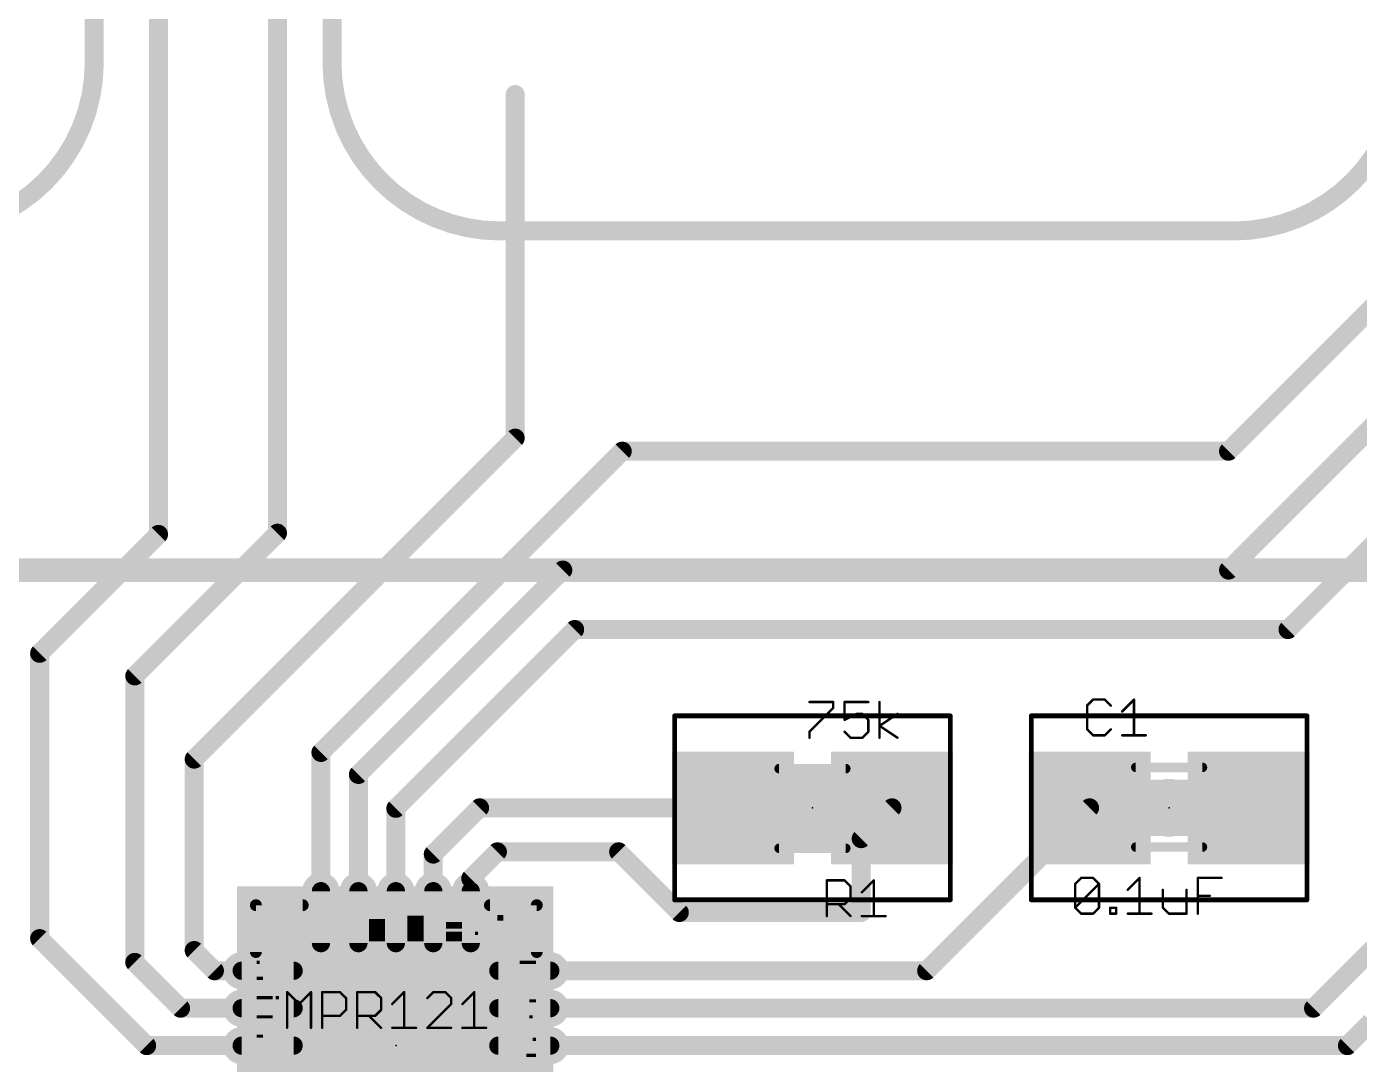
# Model space of a CAD drawing. Extents: x -25 to 82, y -26 to 60.
# Drawn here: x 17.64 to 31.88, y 6.15 to 17.24 of the extents above; entities that cross this region are included whole.
import ezdxf

# ---------------------------------------------------------------- set-up
doc = ezdxf.new("R2010")
doc.units = 0
for name, color, linetype in [('1', 12, 'CONTINUOUS'), ('16', 132, 'CONTINUOUS'), ('200', 132, 'CONTINUOUS'), ('21', 53, 'CONTINUOUS'), ('23', 53, 'CONTINUOUS'), ('25', 253, 'CONTINUOUS'), ('27', 253, 'CONTINUOUS'), ('29', 253, 'CONTINUOUS'), ('31', 253, 'CONTINUOUS'), ('35', 253, 'CONTINUOUS'), ('39', 12, 'CONTINUOUS'), ('41', 12, 'CONTINUOUS'), ('51', 53, 'CONTINUOUS')]:
    doc.layers.add(name, color=color, linetype=linetype)

# ---------------------------------------------------------------- blocks, each defined once
blk = doc.blocks.new('RECT')
blk.add_solid([(-0.5, -0.5), (0.5, -0.5), (-0.5, 0.5), (0.5, 0.5)])
blk = doc.blocks.new('RECT31200X120000R100')
at = {"const_width": 0.0975}
blk.add_lwpolyline([(0.0488, -0.2775), (0.0488, 0.2775, 0.4142), (0, 0.3263), (0, 0.3263, 0.4142), (-0.0488, 0.2775), (-0.0488, -0.2775, 0.4142), (0, -0.3263), (0, -0.3263, 0.4142)], format="xyb", close=True, dxfattribs=at)
blk.add_solid([(-0.0244, -0.3019), (0.0244, -0.3019), (-0.0244, 0.3019), (0.0244, 0.3019)])
blk = doc.blocks.new('RECT63712X152512R100')
at = {"const_width": 0.1991}
blk.add_lwpolyline([(0.0995, -0.2775), (0.0995, 0.2775, 0.4142), (0, 0.377), (0, 0.377, 0.4142), (-0.0995, 0.2775), (-0.0995, -0.2775, 0.4142), (0, -0.377), (0, -0.377, 0.4142)], format="xyb", close=True, dxfattribs=at)
blk.add_solid([(-0.0254, -0.3029), (0.0254, -0.3029), (-0.0254, 0.3029), (0.0254, 0.3029)])

msp = doc.modelspace()

# ---------------------------------------------------------------- linework, layer by layer
at = {"layer": '1'}
for points, const_width in [([(19.05, 11.811), (19.05, 40.64)], 0.2032), ([(20.32, 11.8237), (20.32, 27.94)], 0.2032), ([(18.363, 16.8488), (18.363, 24.6868)], 0.2032), ([(20.903, 24.6868), (20.903, 16.8488)], 0.2032), ([(22.86, 12.8397), (22.86, 16.51)], 0.2032), ([(31.115, 10.795), (36.83, 16.51)], 0.2032), ([(30.48, 12.7), (33.02, 15.24)], 0.2032), ([(30.48, 11.43), (34.29, 15.24)], 0.2032), ([(22.699, 15.0528), (30.537, 15.0528)], 0.2032), ([(19.431, 9.4107), (22.86, 12.8397)], 0.2032), ([(20.7849, 9.4819), (24.003, 12.7)], 0.2032), ([(24.003, 12.7), (30.48, 12.7)], 0.2032), ([(17.78, 10.541), (19.05, 11.811)], 0.2032), ([(18.796, 10.2997), (20.32, 11.8237)], 0.2032), ([(53.34, 11.43), (0, 11.43)], 0.254), ([(21.1849, 9.2469), (23.368, 11.43)], 0.2032), ([(23.368, 11.43), (30.48, 11.43)], 0.2032), ([(21.5849, 8.8849), (23.495, 10.795)], 0.2032), ([(23.495, 10.795), (31.115, 10.795)], 0.2032), ([(17.78, 7.493), (17.78, 10.541)], 0.2032), ([(18.796, 7.239), (18.796, 10.2997)], 0.2032), ([(20.7849, 7.7221), (20.7849, 9.4819)], 0.2032), ([(19.431, 7.366), (19.431, 9.4107)], 0.2032), ([(21.1849, 7.7221), (21.1849, 9.2469)], 0.2032), ([(31.388, 6.75), (33.655, 9.017)], 0.2032), ([(21.5849, 7.7221), (21.5849, 8.8849)], 0.2032), ([(21.9849, 8.3959), (22.479, 8.89)], 0.2032), ([(22.479, 8.89), (25.185, 8.89)], 0.2032), ([(26.5557, 8.5607), (26.885, 8.89)], 0.2032), ([(27.255, 7.15), (28.995, 8.89)], 0.2032), ([(26.5557, 7.7724), (26.5557, 8.5607)], 0.2032), ([(21.9849, 7.7221), (21.9849, 8.3959)], 0.2032), ([(22.3849, 8.1355), (22.6695, 8.4201)], 0.2032), ([(22.6695, 8.4201), (23.9649, 8.4201)], 0.2032), ([(23.9649, 8.4201), (24.6126, 7.7724)], 0.2032), ([(22.3849, 7.7221), (22.3849, 8.1355)], 0.2032), ([(24.6126, 7.7724), (26.5557, 7.7724)], 0.2032), ([(18.923, 6.35), (17.78, 7.493)], 0.2032), ([(19.647, 7.15), (19.431, 7.366)], 0.2032), ([(19.285, 6.75), (18.796, 7.239)], 0.2032), ([(20.2154, 7.15), (19.647, 7.15)], 0.2032), ([(22.957, 7.15), (27.255, 7.15)], 0.2032), ([(20.2154, 6.75), (19.285, 6.75)], 0.2032), ([(22.957, 6.75), (31.388, 6.75)], 0.2032), ([(31.75, 6.35), (32.004, 6.604)], 0.2032), ([(20.2154, 6.35), (18.923, 6.35)], 0.2032), ([(22.957, 6.35), (31.75, 6.35)], 0.2032)]:
    msp.add_lwpolyline(points, dxfattribs=dict(at, const_width=const_width))
for points, const_width in [([(16.567, 15.0528, 0.4142), (18.363, 16.8488)], 0.2032), ([(18.4138, 16.8488, 1), (18.3122, 16.8488)], 0.1016), ([(20.903, 16.8488, 0.4142), (22.699, 15.0528)], 0.2032), ([(20.9538, 16.8488, 1), (20.8522, 16.8488)], 0.1016), ([(30.537, 15.0528, 0.4142), (32.333, 16.8488)], 0.2032), ([(18.3122, 16.8488, 1), (18.4138, 16.8488)], 0.1016), ([(20.8522, 16.8488, 1), (20.9538, 16.8488)], 0.1016), ([(22.9108, 16.51, 1), (22.8092, 16.51)], 0.1016), ([(22.699, 15.1036, 1), (22.699, 15.002)], 0.1016), ([(22.699, 15.002, 1), (22.699, 15.1036)], 0.1016), ([(30.537, 15.1036, 1), (30.537, 15.002)], 0.1016), ([(30.537, 15.002, 1), (30.537, 15.1036)], 0.1016), ([(22.8092, 12.8397, 1), (22.9108, 12.8397)], 0.1016), ([(22.8959, 12.8038, 1), (22.8241, 12.8756)], 0.1016), ([(24.003, 12.7508, 1), (24.003, 12.6492)], 0.1016), ([(24.0389, 12.6641, 1), (23.9671, 12.7359)], 0.1016), ([(30.4441, 12.7359, 1), (30.5159, 12.6641)], 0.1016), ([(30.48, 12.6492, 1), (30.48, 12.7508)], 0.1016), ([(18.9992, 11.811, 1), (19.1008, 11.811)], 0.1016), ([(19.0859, 11.7751, 1), (19.0141, 11.8469)], 0.1016), ([(20.2692, 11.8237, 1), (20.3708, 11.8237)], 0.1016), ([(20.3559, 11.7878, 1), (20.2841, 11.8596)], 0.1016), ([(23.368, 11.4808, 1), (23.368, 11.3792)], 0.1016), ([(23.4039, 11.3941, 1), (23.3321, 11.4659)], 0.1016), ([(30.48, 11.3792, 1), (30.48, 11.4808)], 0.1016), ([(30.4441, 11.4659, 1), (30.5159, 11.3941)], 0.1016), ([(23.495, 10.8458, 1), (23.495, 10.7442)], 0.1016), ([(23.5309, 10.7591, 1), (23.4591, 10.8309)], 0.1016), ([(31.0791, 10.8309, 1), (31.1509, 10.7591)], 0.1016), ([(31.115, 10.7442, 1), (31.115, 10.8458)], 0.1016), ([(17.8308, 10.541, 1), (17.7292, 10.541)], 0.1016), ([(17.7441, 10.5769, 1), (17.8159, 10.5051)], 0.1016), ([(18.8468, 10.2997, 1), (18.7452, 10.2997)], 0.1016), ([(18.7601, 10.3356, 1), (18.8319, 10.2638)], 0.1016), ([(20.8357, 9.4819, 1), (20.7341, 9.4819)], 0.1016), ([(20.749, 9.5178, 1), (20.8208, 9.446)], 0.1016), ([(19.4818, 9.4107, 1), (19.3802, 9.4107)], 0.1016), ([(19.3951, 9.4466, 1), (19.4669, 9.3748)], 0.1016), ([(21.2357, 9.2469, 1), (21.1341, 9.2469)], 0.1016), ([(21.149, 9.2828, 1), (21.2208, 9.211)], 0.1016), ([(21.6357, 8.8849, 1), (21.5341, 8.8849)], 0.1016), ([(21.549, 8.9208, 1), (21.6208, 8.849)], 0.1016), ([(22.479, 8.9408, 1), (22.479, 8.8392)], 0.1016), ([(22.5149, 8.8541, 1), (22.4431, 8.9259)], 0.1016), ([(25.185, 8.8392, 1), (25.185, 8.9408)], 0.1016), ([(26.9209, 8.8541, 1), (26.8491, 8.9259)], 0.1016), ([(29.0309, 8.8541, 1), (28.9591, 8.9259)], 0.1016), ([(26.6065, 8.5607, 1), (26.5049, 8.5607)], 0.1016), ([(26.5198, 8.5966, 1), (26.5916, 8.5248)], 0.1016), ([(22.0357, 8.3959, 1), (21.9341, 8.3959)], 0.1016), ([(21.949, 8.4318, 1), (22.0208, 8.36)], 0.1016), ([(22.6695, 8.4709, 1), (22.6695, 8.3693)], 0.1016), ([(22.7054, 8.3842, 1), (22.6336, 8.456)], 0.1016), ([(24.0008, 8.456, 1), (23.929, 8.3842)], 0.1016), ([(23.9649, 8.3693, 1), (23.9649, 8.4709)], 0.1016), ([(22.4357, 8.1355, 1), (22.3341, 8.1355)], 0.1016), ([(22.349, 8.1714, 1), (22.4208, 8.0996)], 0.1016), ([(24.6126, 7.8232, 1), (24.6126, 7.7216)], 0.1016), ([(24.5767, 7.7365, 1), (24.6485, 7.8083)], 0.1016), ([(26.5557, 7.7216, 1), (26.5557, 7.8232)], 0.1016), ([(20.7341, 7.7221, 1), (20.8357, 7.7221)], 0.1016), ([(21.1341, 7.7221, 1), (21.2357, 7.7221)], 0.1016), ([(21.5341, 7.7221, 1), (21.6357, 7.7221)], 0.1016), ([(21.9341, 7.7221, 1), (22.0357, 7.7221)], 0.1016), ([(22.3341, 7.7221, 1), (22.4357, 7.7221)], 0.1016), ([(26.5049, 7.7724, 1), (26.6065, 7.7724)], 0.1016), ([(17.8159, 7.5289, 1), (17.7441, 7.4571)], 0.1016), ([(17.7292, 7.493, 1), (17.8308, 7.493)], 0.1016), ([(19.4669, 7.4019, 1), (19.3951, 7.3301)], 0.1016), ([(19.3802, 7.366, 1), (19.4818, 7.366)], 0.1016), ([(18.8319, 7.2749, 1), (18.7601, 7.2031)], 0.1016), ([(18.7452, 7.239, 1), (18.8468, 7.239)], 0.1016), ([(19.647, 7.2008, 1), (19.647, 7.0992)], 0.1016), ([(19.6111, 7.1141, 1), (19.6829, 7.1859)], 0.1016), ([(20.2154, 7.0992, 1), (20.2154, 7.2008)], 0.1016), ([(22.957, 7.2008, 1), (22.957, 7.0992)], 0.1016), ([(27.2191, 7.1859, 1), (27.2909, 7.1141)], 0.1016), ([(27.255, 7.0992, 1), (27.255, 7.2008)], 0.1016), ([(19.285, 6.8008, 1), (19.285, 6.6992)], 0.1016), ([(19.2491, 6.7141, 1), (19.3209, 6.7859)], 0.1016), ([(20.2154, 6.6992, 1), (20.2154, 6.8008)], 0.1016), ([(22.957, 6.8008, 1), (22.957, 6.6992)], 0.1016), ([(31.3521, 6.7859, 1), (31.4239, 6.7141)], 0.1016), ([(31.388, 6.6992, 1), (31.388, 6.8008)], 0.1016), ([(18.923, 6.4008, 1), (18.923, 6.2992)], 0.1016), ([(18.8871, 6.3141, 1), (18.9589, 6.3859)], 0.1016), ([(20.2154, 6.2992, 1), (20.2154, 6.4008)], 0.1016), ([(22.957, 6.4008, 1), (22.957, 6.2992)], 0.1016), ([(31.7141, 6.3859, 1), (31.7859, 6.3141)], 0.1016), ([(31.75, 6.2992, 1), (31.75, 6.4008)], 0.1016)]:
    msp.add_lwpolyline(points, format="xyb", dxfattribs=dict(at, const_width=const_width))
at = {"layer": '16', "const_width": 0.254}
msp.add_lwpolyline([(53.34, 11.43), (0, 11.43)], dxfattribs=at)
at = {"layer": '21'}
for points, const_width in [([(29.845, 8.9205), (29.845, 8.8595)], 0.5588), ([(20.09, 7.85), (20.59, 7.85)], 0.127), ([(20.09, 7.35), (20.09, 7.85)], 0.127), ([(23.09, 7.85), (22.59, 7.85)], 0.127), ([(23.09, 7.35), (23.09, 7.85)], 0.127)]:
    msp.add_lwpolyline(points, dxfattribs=dict(at, const_width=const_width))
for points, const_width in [([(29.9847, 8.9205, 1), (29.7053, 8.9205)], 0.2794), ([(29.7053, 8.8595, 1), (29.9847, 8.8595)], 0.2794), ([(20.09, 7.8818, 1), (20.09, 7.8183)], 0.0635), ([(20.1217, 7.85, 1), (20.0583, 7.85)], 0.0635), ([(20.59, 7.8183, 1), (20.59, 7.8818)], 0.0635), ([(22.59, 7.8818, 1), (22.59, 7.8183)], 0.0635), ([(23.1217, 7.85, 1), (23.0583, 7.85)], 0.0635), ([(23.09, 7.8183, 1), (23.09, 7.8818)], 0.0635), ([(20.0583, 7.35, 1), (20.1217, 7.35)], 0.0635), ([(23.0583, 7.35, 1), (23.1217, 7.35)], 0.0635)]:
    msp.add_lwpolyline(points, format="xyb", dxfattribs=dict(at, const_width=const_width))
at = {"layer": '23'}
for p in [(26.035, 8.89), (29.845, 8.89), (21.59, 6.35)]:
    msp.add_point(p, dxfattribs=at)
at = {"layer": '25', "const_width": 0.0254}
for points in [[(29.0323, 10.046), (28.9687, 9.9825)], [(28.9687, 9.9825), (28.9687, 9.7283)], [(29.1594, 10.046), (29.0323, 10.046)], [(29.2229, 9.9825), (29.1594, 10.046)], [(29.3429, 9.9189), (29.47, 10.046)], [(29.47, 10.046), (29.47, 9.6647)], [(28.9687, 9.7283), (29.0323, 9.6647)], [(29.1594, 9.6647), (29.2229, 9.7283)], [(29.0323, 9.6647), (29.1594, 9.6647)], [(29.3429, 9.6647), (29.5971, 9.6647)], [(26.1883, 7.7343), (26.1883, 8.1156)], [(26.1883, 8.1156), (26.3789, 8.1156)], [(26.3789, 8.1156), (26.4425, 8.0521)], [(26.5625, 7.9885), (26.6896, 8.1156)], [(26.6896, 8.1156), (26.6896, 7.7343)], [(26.4425, 8.0521), (26.4425, 7.925)], [(26.3789, 7.8614), (26.1883, 7.8614)], [(26.3154, 7.8614), (26.4425, 7.7343)], [(26.4425, 7.925), (26.3789, 7.8614)], [(26.5625, 7.7343), (26.8167, 7.7343)]]:
    msp.add_lwpolyline(points, dxfattribs=at)
at = {"layer": '25', "const_width": 0.0127}
for points in [[(28.9751, 9.9825, 1), (28.9624, 9.9825)], [(28.9642, 9.987, 1), (28.9732, 9.978)], [(29.0323, 10.0524, 1), (29.0323, 10.0397)], [(29.0367, 10.0415, 1), (29.0278, 10.0505)], [(29.1639, 10.0505, 1), (29.1549, 10.0415)], [(29.1594, 10.0397, 1), (29.1594, 10.0524)], [(29.2184, 9.978, 1), (29.2274, 9.987)], [(29.4764, 10.046, 1), (29.4637, 10.046)], [(29.4745, 10.0415, 1), (29.4655, 10.0505)], [(29.3384, 9.9234, 1), (29.3474, 9.9144)], [(28.9732, 9.7327, 1), (28.9642, 9.7238)], [(28.9624, 9.7283, 1), (28.9751, 9.7283)], [(29.2274, 9.7238, 1), (29.2184, 9.7327)], [(29.0323, 9.671, 1), (29.0323, 9.6584)], [(29.0278, 9.6602, 1), (29.0367, 9.6692)], [(29.1549, 9.6692, 1), (29.1639, 9.6602)], [(29.1594, 9.6584, 1), (29.1594, 9.671)], [(29.3429, 9.671, 1), (29.3429, 9.6584)], [(29.4637, 9.6647, 1), (29.4764, 9.6647)], [(29.5971, 9.6584, 1), (29.5971, 9.671)], [(26.1946, 8.1156, 1), (26.1819, 8.1156)], [(26.1883, 8.122, 1), (26.1883, 8.1093)], [(26.3834, 8.1201, 1), (26.3745, 8.1111)], [(26.3789, 8.1093, 1), (26.3789, 8.122)], [(26.6959, 8.1156, 1), (26.6832, 8.1156)], [(26.6941, 8.1111, 1), (26.6851, 8.1201)], [(26.4489, 8.0521, 1), (26.4362, 8.0521)], [(26.438, 8.0476, 1), (26.447, 8.0566)], [(26.558, 7.993, 1), (26.567, 7.984)], [(26.1883, 7.8678, 1), (26.1883, 7.8551)], [(26.3199, 7.8659, 1), (26.3109, 7.8569)], [(26.3745, 7.8659, 1), (26.3834, 7.8569)], [(26.3789, 7.8551, 1), (26.3789, 7.8678)], [(26.4362, 7.925, 1), (26.4489, 7.925)], [(26.447, 7.9205, 1), (26.438, 7.9295)], [(26.1819, 7.7343, 1), (26.1946, 7.7343)], [(26.438, 7.7298, 1), (26.447, 7.7388)], [(26.5625, 7.7407, 1), (26.5625, 7.7279)], [(26.6832, 7.7343, 1), (26.6959, 7.7343)], [(26.8167, 7.7279, 1), (26.8167, 7.7407)]]:
    msp.add_lwpolyline(points, format="xyb", dxfattribs=at)
at = {"layer": '27', "const_width": 0.0254}
for points in [[(26.0034, 10.0206), (26.2577, 10.0206)], [(26.2577, 9.9571), (26.0034, 9.7029)], [(26.2577, 10.0206), (26.2577, 9.9571)], [(26.6319, 10.0206), (26.3777, 10.0206)], [(26.3777, 10.0206), (26.3777, 9.83)], [(26.7519, 9.6393), (26.7519, 10.0206)], [(26.3777, 9.83), (26.5048, 9.8935)], [(26.5048, 9.8935), (26.5683, 9.8935)], [(26.5683, 9.8935), (26.6319, 9.83)], [(26.6319, 9.83), (26.6319, 9.7029)], [(26.7519, 9.7664), (26.9425, 9.8935)], [(26.0034, 9.7029), (26.0034, 9.6393)], [(26.4412, 9.6393), (26.3777, 9.7029)], [(26.6319, 9.7029), (26.5683, 9.6393)], [(26.9425, 9.6393), (26.7519, 9.7664)], [(26.5683, 9.6393), (26.4412, 9.6393)], [(28.8417, 8.0775), (28.9053, 8.141)], [(28.9053, 8.141), (29.0324, 8.141)], [(29.0324, 8.141), (29.0959, 8.0775)], [(29.403, 8.0139), (29.5301, 8.141)], [(29.5301, 8.141), (29.5301, 7.7597)], [(30.1514, 7.7597), (30.1514, 8.141)], [(30.1514, 8.141), (30.4056, 8.141)], [(28.8417, 7.8233), (28.8417, 8.0775)], [(28.8417, 7.8233), (29.0959, 8.0775)], [(29.0959, 8.0775), (29.0959, 7.8233)], [(29.7772, 8.0139), (29.7772, 7.8233)], [(30.0314, 7.7597), (30.0314, 8.0139)], [(28.9053, 7.7597), (28.8417, 7.8233)], [(29.0959, 7.8233), (29.0324, 7.7597)], [(29.2159, 7.7597), (29.2159, 7.8233)], [(29.2159, 7.8233), (29.2795, 7.8233)], [(29.2795, 7.8233), (29.2795, 7.7597)], [(29.7772, 7.8233), (29.8408, 7.7597)], [(30.1514, 7.9504), (30.2785, 7.9504)], [(29.0324, 7.7597), (28.9053, 7.7597)], [(29.2795, 7.7597), (29.2159, 7.7597)], [(29.403, 7.7597), (29.6572, 7.7597)], [(29.8408, 7.7597), (30.0314, 7.7597)], [(20.4243, 6.5405), (20.4243, 6.9218)], [(20.4243, 6.9218), (20.5514, 6.7947)], [(20.5514, 6.7947), (20.6785, 6.9218)], [(20.6785, 6.9218), (20.6785, 6.5405)], [(20.7985, 6.5405), (20.7985, 6.9218)], [(20.7985, 6.9218), (20.9891, 6.9218)], [(20.9891, 6.9218), (21.0527, 6.8583)], [(21.0527, 6.8583), (21.0527, 6.7312)], [(21.1727, 6.5405), (21.1727, 6.9218)], [(21.1727, 6.9218), (21.3633, 6.9218)], [(21.3633, 6.9218), (21.4269, 6.8583)], [(21.4269, 6.8583), (21.4269, 6.7312)], [(21.5469, 6.7947), (21.674, 6.9218)], [(21.674, 6.9218), (21.674, 6.5405)], [(21.9846, 6.9218), (21.9211, 6.8583)], [(22.1117, 6.9218), (21.9846, 6.9218)], [(22.1753, 6.8583), (22.1117, 6.9218)], [(22.1753, 6.7947), (22.1753, 6.8583)], [(22.2953, 6.7947), (22.4224, 6.9218)], [(22.4224, 6.9218), (22.4224, 6.5405)], [(21.0527, 6.7312), (20.9891, 6.6676)], [(21.4269, 6.7312), (21.3633, 6.6676)], [(21.9211, 6.5405), (22.1753, 6.7947)], [(20.9891, 6.6676), (20.7985, 6.6676)], [(21.3633, 6.6676), (21.1727, 6.6676)], [(21.2998, 6.6676), (21.4269, 6.5405)], [(21.5469, 6.5405), (21.8011, 6.5405)], [(22.1753, 6.5405), (21.9211, 6.5405)], [(22.2953, 6.5405), (22.5495, 6.5405)]]:
    msp.add_lwpolyline(points, dxfattribs=at)
at = {"layer": '27', "const_width": 0.0127}
for points in [[(26.0034, 10.027, 1), (26.0034, 10.0143)], [(26.264, 10.0206, 1), (26.2513, 10.0206)], [(26.2622, 9.9526, 1), (26.2532, 9.9616)], [(26.2577, 10.0143, 1), (26.2577, 10.027)], [(26.3777, 10.027, 1), (26.3777, 10.0143)], [(26.384, 10.0206, 1), (26.3713, 10.0206)], [(26.6319, 10.0143, 1), (26.6319, 10.027)], [(26.7582, 10.0206, 1), (26.7455, 10.0206)], [(26.2513, 9.9571, 1), (26.264, 9.9571)], [(26.3748, 9.8356, 1), (26.3805, 9.8243)], [(26.3713, 9.83, 1), (26.384, 9.83)], [(26.5048, 9.8999, 1), (26.5048, 9.8872)], [(26.5076, 9.8878, 1), (26.5019, 9.8992)], [(26.5728, 9.898, 1), (26.5638, 9.889)], [(26.5683, 9.8872, 1), (26.5683, 9.8999)], [(26.6382, 9.83, 1), (26.6255, 9.83)], [(26.6274, 9.8255, 1), (26.6364, 9.8345)], [(26.946, 9.8882, 1), (26.939, 9.8988)], [(26.0098, 9.7029, 1), (25.9971, 9.7029)], [(25.999, 9.7073, 1), (26.0079, 9.6984)], [(26.3821, 9.7073, 1), (26.3732, 9.6984)], [(26.6255, 9.7029, 1), (26.6382, 9.7029)], [(26.6364, 9.6984, 1), (26.6274, 9.7073)], [(26.7554, 9.7717, 1), (26.7483, 9.7611)], [(26.7483, 9.7717, 1), (26.7554, 9.7611)], [(25.9971, 9.6393, 1), (26.0098, 9.6393)], [(26.4412, 9.6456, 1), (26.4412, 9.633)], [(26.4367, 9.6348, 1), (26.4457, 9.6438)], [(26.5638, 9.6438, 1), (26.5728, 9.6348)], [(26.5683, 9.633, 1), (26.5683, 9.6456)], [(26.7455, 9.6393, 1), (26.7582, 9.6393)], [(26.939, 9.634, 1), (26.946, 9.6446)], [(28.9053, 8.1474, 1), (28.9053, 8.1347)], [(28.9097, 8.1365, 1), (28.9008, 8.1455)], [(29.0369, 8.1455, 1), (29.0279, 8.1365)], [(29.0324, 8.1347, 1), (29.0324, 8.1474)], [(29.5365, 8.141, 1), (29.5238, 8.141)], [(29.5346, 8.1365, 1), (29.5256, 8.1455)], [(30.1578, 8.141, 1), (30.1451, 8.141)], [(30.1514, 8.1474, 1), (30.1514, 8.1347)], [(30.4056, 8.1347, 1), (30.4056, 8.1474)], [(28.8481, 8.0775, 1), (28.8354, 8.0775)], [(28.8372, 8.082, 1), (28.8462, 8.073)], [(29.1023, 8.0775, 1), (29.0896, 8.0775)], [(29.1004, 8.073, 1), (29.0914, 8.082)], [(29.0914, 8.073, 1), (29.1004, 8.082)], [(29.3985, 8.0184, 1), (29.4075, 8.0094)], [(29.7836, 8.0139, 1), (29.7709, 8.0139)], [(30.0378, 8.0139, 1), (30.0251, 8.0139)], [(28.8462, 7.8277, 1), (28.8372, 7.8188)], [(28.8372, 7.8277, 1), (28.8462, 7.8188)], [(29.1004, 7.8188, 1), (29.0914, 7.8277)], [(29.2223, 7.8233, 1), (29.2096, 7.8233)], [(29.2159, 7.8296, 1), (29.2159, 7.8169)], [(29.2858, 7.8233, 1), (29.2731, 7.8233)], [(29.2795, 7.8169, 1), (29.2795, 7.8296)], [(29.7817, 7.8277, 1), (29.7727, 7.8188)], [(30.1514, 7.9567, 1), (30.1514, 7.944)], [(30.2785, 7.944, 1), (30.2785, 7.9567)], [(28.8354, 7.8233, 1), (28.8481, 7.8233)], [(28.9053, 7.7661, 1), (28.9053, 7.7534)], [(28.9008, 7.7552, 1), (28.9097, 7.7642)], [(29.0279, 7.7642, 1), (29.0369, 7.7552)], [(29.0324, 7.7534, 1), (29.0324, 7.7661)], [(29.0896, 7.8233, 1), (29.1023, 7.8233)], [(29.2159, 7.7661, 1), (29.2159, 7.7534)], [(29.2096, 7.7597, 1), (29.2223, 7.7597)], [(29.2731, 7.7597, 1), (29.2858, 7.7597)], [(29.2795, 7.7534, 1), (29.2795, 7.7661)], [(29.403, 7.7661, 1), (29.403, 7.7534)], [(29.5238, 7.7597, 1), (29.5365, 7.7597)], [(29.6572, 7.7534, 1), (29.6572, 7.7661)], [(29.7709, 7.8233, 1), (29.7836, 7.8233)], [(29.8408, 7.7661, 1), (29.8408, 7.7534)], [(29.8363, 7.7552, 1), (29.8453, 7.7642)], [(30.0251, 7.7597, 1), (30.0378, 7.7597)], [(30.0314, 7.7534, 1), (30.0314, 7.7661)], [(30.1451, 7.7597, 1), (30.1578, 7.7597)], [(20.4306, 6.9218, 1), (20.4179, 6.9218)], [(20.4287, 6.9263, 1), (20.4198, 6.9173)], [(20.6848, 6.9218, 1), (20.6721, 6.9218)], [(20.683, 6.9173, 1), (20.674, 6.9263)], [(20.7985, 6.9282, 1), (20.7985, 6.9155)], [(20.8048, 6.9218, 1), (20.7921, 6.9218)], [(20.9936, 6.9263, 1), (20.9846, 6.9173)], [(20.9891, 6.9155, 1), (20.9891, 6.9282)], [(21.059, 6.8583, 1), (21.0463, 6.8583)], [(21.0482, 6.8538, 1), (21.0572, 6.8628)], [(21.179, 6.9218, 1), (21.1663, 6.9218)], [(21.1727, 6.9282, 1), (21.1727, 6.9155)], [(21.3678, 6.9263, 1), (21.3588, 6.9173)], [(21.3633, 6.9155, 1), (21.3633, 6.9282)], [(21.4332, 6.8583, 1), (21.4205, 6.8583)], [(21.4224, 6.8538, 1), (21.4314, 6.8628)], [(21.6803, 6.9218, 1), (21.6676, 6.9218)], [(21.6785, 6.9173, 1), (21.6695, 6.9263)], [(21.9166, 6.8628, 1), (21.9256, 6.8538)], [(21.9846, 6.9282, 1), (21.9846, 6.9155)], [(21.9891, 6.9173, 1), (21.9801, 6.9263)], [(22.1162, 6.9263, 1), (22.1073, 6.9173)], [(22.1117, 6.9155, 1), (22.1117, 6.9282)], [(22.1816, 6.8583, 1), (22.1689, 6.8583)], [(22.1708, 6.8538, 1), (22.1798, 6.8628)], [(22.4287, 6.9218, 1), (22.416, 6.9218)], [(22.4269, 6.9173, 1), (22.4179, 6.9263)], [(20.5469, 6.7992, 1), (20.5558, 6.7902)], [(20.5469, 6.7902, 1), (20.5558, 6.7992)], [(21.0463, 6.7312, 1), (21.059, 6.7312)], [(21.0572, 6.7267, 1), (21.0482, 6.7357)], [(21.4205, 6.7312, 1), (21.4332, 6.7312)], [(21.4314, 6.7267, 1), (21.4224, 6.7357)], [(21.5424, 6.7992, 1), (21.5514, 6.7902)], [(22.1689, 6.7947, 1), (22.1816, 6.7947)], [(22.1798, 6.7902, 1), (22.1708, 6.7992)], [(22.2908, 6.7992, 1), (22.2998, 6.7902)], [(20.7985, 6.674, 1), (20.7985, 6.6613)], [(20.9846, 6.6721, 1), (20.9936, 6.6631)], [(20.9891, 6.6613, 1), (20.9891, 6.674)], [(21.1727, 6.674, 1), (21.1727, 6.6613)], [(21.3043, 6.6721, 1), (21.2953, 6.6631)], [(21.3588, 6.6721, 1), (21.3678, 6.6631)], [(21.3633, 6.6613, 1), (21.3633, 6.674)], [(21.4224, 6.536, 1), (21.4314, 6.545)], [(21.5469, 6.5469, 1), (21.5469, 6.5342)], [(21.8011, 6.5342, 1), (21.8011, 6.5469)], [(21.9211, 6.5469, 1), (21.9211, 6.5342)], [(21.9166, 6.545, 1), (21.9256, 6.536)], [(22.1753, 6.5342, 1), (22.1753, 6.5469)], [(22.2953, 6.5469, 1), (22.2953, 6.5342)], [(22.5495, 6.5342, 1), (22.5495, 6.5469)], [(20.4179, 6.5405, 1), (20.4306, 6.5405)], [(20.6721, 6.5405, 1), (20.6848, 6.5405)], [(20.7921, 6.5405, 1), (20.8048, 6.5405)], [(21.1663, 6.5405, 1), (21.179, 6.5405)], [(21.6676, 6.5405, 1), (21.6803, 6.5405)], [(22.416, 6.5405, 1), (22.4287, 6.5405)]]:
    msp.add_lwpolyline(points, format="xyb", dxfattribs=at)
at = {"layer": '39', "const_width": 0.0508}
for points in [[(24.562, 7.907), (24.562, 9.873)], [(24.562, 9.873), (27.508, 9.873)], [(27.508, 9.873), (27.508, 7.907)], [(28.372, 9.873), (31.318, 9.873)], [(28.372, 7.907), (28.372, 9.873)], [(31.318, 9.873), (31.318, 7.907)], [(27.508, 7.907), (24.562, 7.907)], [(31.318, 7.907), (28.372, 7.907)]]:
    msp.add_lwpolyline(points, dxfattribs=at)
at = {"layer": '39', "const_width": 0.0254}
for points in [[(24.5747, 9.873, 1), (24.5493, 9.873)], [(24.562, 9.8857, 1), (24.562, 9.8603)], [(27.5207, 9.873, 1), (27.4953, 9.873)], [(27.508, 9.8603, 1), (27.508, 9.8857)], [(28.372, 9.8857, 1), (28.372, 9.8603)], [(28.3847, 9.873, 1), (28.3593, 9.873)], [(31.3307, 9.873, 1), (31.3053, 9.873)], [(31.318, 9.8603, 1), (31.318, 9.8857)], [(24.562, 7.9197, 1), (24.562, 7.8943)], [(24.5493, 7.907, 1), (24.5747, 7.907)], [(27.4953, 7.907, 1), (27.5207, 7.907)], [(27.508, 7.8943, 1), (27.508, 7.9197)], [(28.372, 7.9197, 1), (28.372, 7.8943)], [(28.3593, 7.907, 1), (28.3847, 7.907)], [(31.3053, 7.907, 1), (31.3307, 7.907)], [(31.318, 7.8943, 1), (31.318, 7.9197)]]:
    msp.add_lwpolyline(points, format="xyb", dxfattribs=at)
at = {"layer": '51'}
for points, const_width in [([(26.391, 9.309), (25.679, 9.309)], 0.1016), ([(29.489, 9.322), (30.201, 9.322)], 0.1016), ([(26.391, 8.458), (25.679, 8.458)], 0.1016), ([(29.489, 8.471), (30.201, 8.471)], 0.1016), ([(20.09, 4.85), (20.09, 7.85)], 0.127), ([(23.09, 7.85), (20.09, 7.85)], 0.127), ([(23.09, 7.85), (23.09, 4.85)], 0.127)]:
    msp.add_lwpolyline(points, dxfattribs=dict(at, const_width=const_width))
for points, const_width in [([(25.679, 9.3344, 1), (25.679, 9.2836)], 0.0508), ([(26.391, 9.2836, 1), (26.391, 9.3344)], 0.0508), ([(29.489, 9.3474, 1), (29.489, 9.2966)], 0.0508), ([(30.201, 9.2966, 1), (30.201, 9.3474)], 0.0508), ([(25.679, 8.4834, 1), (25.679, 8.4326)], 0.0508), ([(26.391, 8.4326, 1), (26.391, 8.4834)], 0.0508), ([(29.489, 8.4964, 1), (29.489, 8.4456)], 0.0508), ([(30.201, 8.4456, 1), (30.201, 8.4964)], 0.0508), ([(20.09, 7.8818, 1), (20.09, 7.8183)], 0.0635), ([(20.1217, 7.85, 1), (20.0583, 7.85)], 0.0635), ([(23.1217, 7.85, 1), (23.0583, 7.85)], 0.0635), ([(23.09, 7.8183, 1), (23.09, 7.8818)], 0.0635)]:
    msp.add_lwpolyline(points, format="xyb", dxfattribs=dict(at, const_width=const_width))

# ---------------------------------------------------------------- block references
at = {"layer": '1', "xscale": 1.1, "rotation": 180}
for p in [(25.185, 8.89), (26.885, 8.89)]:
    msp.add_blockref('RECT', p, dxfattribs=at)
at = {"layer": '1', "xscale": 1.1}
for p in [(28.995, 8.89), (30.695, 8.89)]:
    msp.add_blockref('RECT', p, dxfattribs=at)
at = {"layer": '1'}
for p in [(20.7849, 7.7221), (21.1849, 7.7221), (21.5849, 7.7221), (21.9849, 7.7221), (22.3849, 7.7221)]:
    msp.add_blockref('RECT31200X120000R100', p, dxfattribs=at)
for p, rotation in [((20.2154, 7.15), 90), ((22.957, 7.15), 270), ((20.2154, 6.75), 90), ((22.957, 6.75), 270), ((20.2154, 6.35), 90), ((22.957, 6.35), 270)]:
    msp.add_blockref('RECT31200X120000R100', p, dxfattribs=dict(at, rotation=rotation))
at = {"layer": '200', "yscale": 0.0343, "rotation": 180}
for p, xscale in [((20.3886, 7.8232), 0.5829), ((20.9715, 7.8232), 0.24), ((21.383, 7.8232), 0.24), ((21.7945, 7.8232), 0.24), ((22.1888, 7.8232), 0.2057), ((22.7889, 7.8232), 0.5829), ((20.3886, 7.7889), 0.5829), ((20.3886, 7.7546), 0.5829), ((20.3886, 7.7203), 0.5829), ((20.3886, 7.686), 0.5829), ((20.9887, 7.7889), 0.2057), ((20.9887, 7.7546), 0.2057), ((20.9887, 7.7203), 0.2057), ((20.9887, 7.686), 0.2057), ((21.383, 7.7889), 0.24), ((21.4001, 7.7546), 0.2057), ((21.4001, 7.7203), 0.2057), ((21.383, 7.686), 0.1715), ((21.7945, 7.7889), 0.24), ((21.7945, 7.7546), 0.24), ((21.7945, 7.7203), 0.1715), ((21.7945, 7.686), 0.1715), ((22.1888, 7.7889), 0.2057), ((22.1888, 7.7546), 0.2057), ((22.1888, 7.7203), 0.2057), ((22.1888, 7.686), 0.2057), ((22.7889, 7.7889), 0.5829), ((22.7889, 7.7546), 0.5829), ((22.7889, 7.7203), 0.5829), ((22.7889, 7.686), 0.5829), ((20.3886, 7.6518), 0.5829), ((20.3886, 7.6175), 0.5829), ((20.3886, 7.5832), 0.5829), ((20.3886, 7.5489), 0.5829), ((20.9887, 7.6518), 0.2057), ((20.9887, 7.6175), 0.2057), ((20.9887, 7.5832), 0.2057), ((20.9887, 7.5489), 0.2057), ((21.383, 7.6518), 0.1715), ((21.383, 7.6175), 0.1715), ((21.383, 7.5832), 0.1715), ((21.383, 7.5489), 0.1715), ((21.7945, 7.6518), 0.1715), ((21.7945, 7.6175), 0.1715), ((21.7945, 7.5832), 0.1715), ((21.7945, 7.5489), 0.1715), ((22.1888, 7.5832), 0.2057), ((22.206, 7.6518), 0.1715), ((22.206, 7.6175), 0.1715), ((22.206, 7.5489), 0.1715), ((22.446, 7.5489), 0.0343), ((22.7889, 7.6518), 0.5829), ((22.7889, 7.6175), 0.5829), ((22.7889, 7.5832), 0.5829), ((22.7889, 7.5489), 0.5829), ((20.3886, 7.5146), 0.5829), ((20.3886, 7.4803), 0.5829), ((20.3886, 7.446), 0.5829), ((20.3886, 7.4117), 0.5829), ((20.9887, 7.5146), 0.2057), ((20.9887, 7.4803), 0.2057), ((20.9887, 7.446), 0.2057), ((20.9887, 7.4117), 0.2057), ((21.383, 7.5146), 0.1715), ((21.383, 7.4803), 0.1715), ((21.4001, 7.446), 0.2057), ((21.4001, 7.4117), 0.2057), ((21.7773, 7.446), 0.2057), ((21.7945, 7.4117), 0.24), ((21.7945, 7.5146), 0.1715), ((21.7945, 7.4803), 0.1715), ((22.1888, 7.446), 0.2057), ((22.1888, 7.4117), 0.2057), ((22.206, 7.5146), 0.1715), ((22.206, 7.4803), 0.1715), ((22.7717, 7.4117), 0.6172), ((22.7889, 7.5146), 0.5829), ((22.7889, 7.4803), 0.5829), ((22.7889, 7.446), 0.5829), ((20.4057, 7.3774), 0.6172), ((20.8344, 7.3431), 1.4745), ((21.5887, 7.3089), 2.9832), ((21.5887, 7.2746), 2.9832), ((20.9887, 7.3774), 0.2743), ((21.383, 7.3774), 0.24), ((21.7773, 7.3431), 0.3429), ((21.7945, 7.3774), 0.24), ((22.5489, 7.3431), 1.063), ((22.206, 7.3774), 0.24), ((22.7717, 7.3774), 0.6172), ((20.1143, 7.2403), 0.0343), ((21.623, 7.2403), 2.1603), ((21.5887, 7.206), 2.0231), ((21.5887, 7.1717), 2.0231), ((21.5887, 7.1031), 2.0231), ((21.5716, 7.1374), 1.9888), ((22.9946, 7.2403), 0.1715), ((20.1314, 7.0688), 0.0686), ((21.5887, 7.0345), 2.9832), ((21.5887, 7.0002), 2.9832), ((21.5887, 6.966), 2.9832), ((21.5887, 7.0688), 2.0917), ((20.1828, 6.8631), 0.1715), ((21.5887, 6.9317), 2.9832), ((21.5887, 6.8974), 2.9832), ((20.32, 6.8631), 0.0343), ((21.743, 6.8631), 2.6746), ((21.6059, 6.8288), 2.0574), ((23.0461, 6.8288), 0.0686), ((21.5887, 6.7945), 2.0231), ((21.5887, 6.6916), 2.0231), ((21.5716, 6.7259), 1.9888), ((21.5887, 6.7602), 1.9545), ((20.1828, 6.6573), 0.1715), ((21.5887, 6.6231), 2.9832), ((21.5887, 6.5888), 2.9832), ((21.5887, 6.5545), 2.9832), ((21.5544, 6.6573), 2.1603), ((23.0289, 6.6573), 0.0343), ((21.5887, 6.5202), 2.9832), ((21.5887, 6.4859), 2.9832), ((20.1314, 6.4516), 0.0686), ((21.7945, 6.4516), 2.5718), ((21.5887, 6.4173), 2.0231), ((23.0632, 6.4173), 0.0343), ((21.5716, 6.2801), 2.0574), ((21.5716, 6.383), 1.9888), ((21.5716, 6.3487), 1.9888), ((21.5716, 6.3144), 1.9888), ((21.5887, 6.2116), 2.9832), ((21.5887, 6.1773), 2.9832), ((21.5887, 6.143), 2.9832), ((21.4001, 6.2459), 2.5375), ((23.0289, 6.2459), 0.1029)]:
    msp.add_blockref('RECT', p, dxfattribs=dict(at, xscale=xscale))
at = {"layer": '21', "xscale": 0.4572, "yscale": 0.762, "rotation": 180}
msp.add_blockref('RECT', (26.035, 8.89), dxfattribs=at)
at = {"layer": '29', "rotation": 180}
for p, xscale, yscale in [((25.185, 8.89), 1.3032, 1.2032), ((26.885, 8.89), 1.3032, 1.2032), ((21.5773, 6.35), 3.3782, 3.4036)]:
    msp.add_blockref('RECT', p, dxfattribs=dict(at, xscale=xscale, yscale=yscale))
at = {"layer": '29', "xscale": 1.3032, "yscale": 1.2032}
for p in [(28.995, 8.89), (30.695, 8.89)]:
    msp.add_blockref('RECT', p, dxfattribs=at)
at = {"layer": '29'}
for p in [(20.7849, 7.7221), (21.1849, 7.7221), (21.5849, 7.7221), (21.9849, 7.7221), (22.3849, 7.7221)]:
    msp.add_blockref('RECT63712X152512R100', p, dxfattribs=at)
for p, rotation in [((20.2154, 7.15), 90), ((22.957, 7.15), 270), ((20.2154, 6.75), 90), ((22.957, 6.75), 270), ((20.2154, 6.35), 90), ((22.957, 6.35), 270)]:
    msp.add_blockref('RECT63712X152512R100', p, dxfattribs=dict(at, rotation=rotation))
at = {"layer": '31', "xscale": 1.1, "rotation": 180}
for p in [(25.185, 8.89), (26.885, 8.89)]:
    msp.add_blockref('RECT', p, dxfattribs=at)
at = {"layer": '31', "xscale": 1.1}
for p in [(28.995, 8.89), (30.695, 8.89)]:
    msp.add_blockref('RECT', p, dxfattribs=at)
at = {"layer": '31'}
for p in [(20.7849, 7.7221), (21.1849, 7.7221), (21.5849, 7.7221), (21.9849, 7.7221), (22.3849, 7.7221)]:
    msp.add_blockref('RECT31200X120000R100', p, dxfattribs=at)
for p, rotation in [((20.2154, 7.15), 90), ((22.957, 7.15), 270), ((20.2154, 6.75), 90), ((22.957, 6.75), 270), ((20.2154, 6.35), 90), ((22.957, 6.35), 270)]:
    msp.add_blockref('RECT31200X120000R100', p, dxfattribs=dict(at, rotation=rotation))
at = {"layer": '35', "xscale": 0.3998, "yscale": 0.6, "rotation": 180}
msp.add_blockref('RECT', (26.035, 8.89), dxfattribs=at)
at = {"layer": '35', "xscale": 0.3998, "yscale": 0.6}
msp.add_blockref('RECT', (29.845, 8.89), dxfattribs=at)
at = {"layer": '41', "xscale": 0.0635, "yscale": 0.0635}
msp.add_blockref('RECT', (22.7013, 7.7153), dxfattribs=at)
at = {"layer": '51', "xscale": 0.5001, "yscale": 0.95, "rotation": 180}
for p in [(25.4548, 8.8849), (26.6232, 8.8849)]:
    msp.add_blockref('RECT', p, dxfattribs=at)
at = {"layer": '51', "xscale": 0.5001, "yscale": 0.95}
for p in [(29.2569, 8.8951), (30.4253, 8.8951)]:
    msp.add_blockref('RECT', p, dxfattribs=at)

doc.saveas('drawing.dxf')
